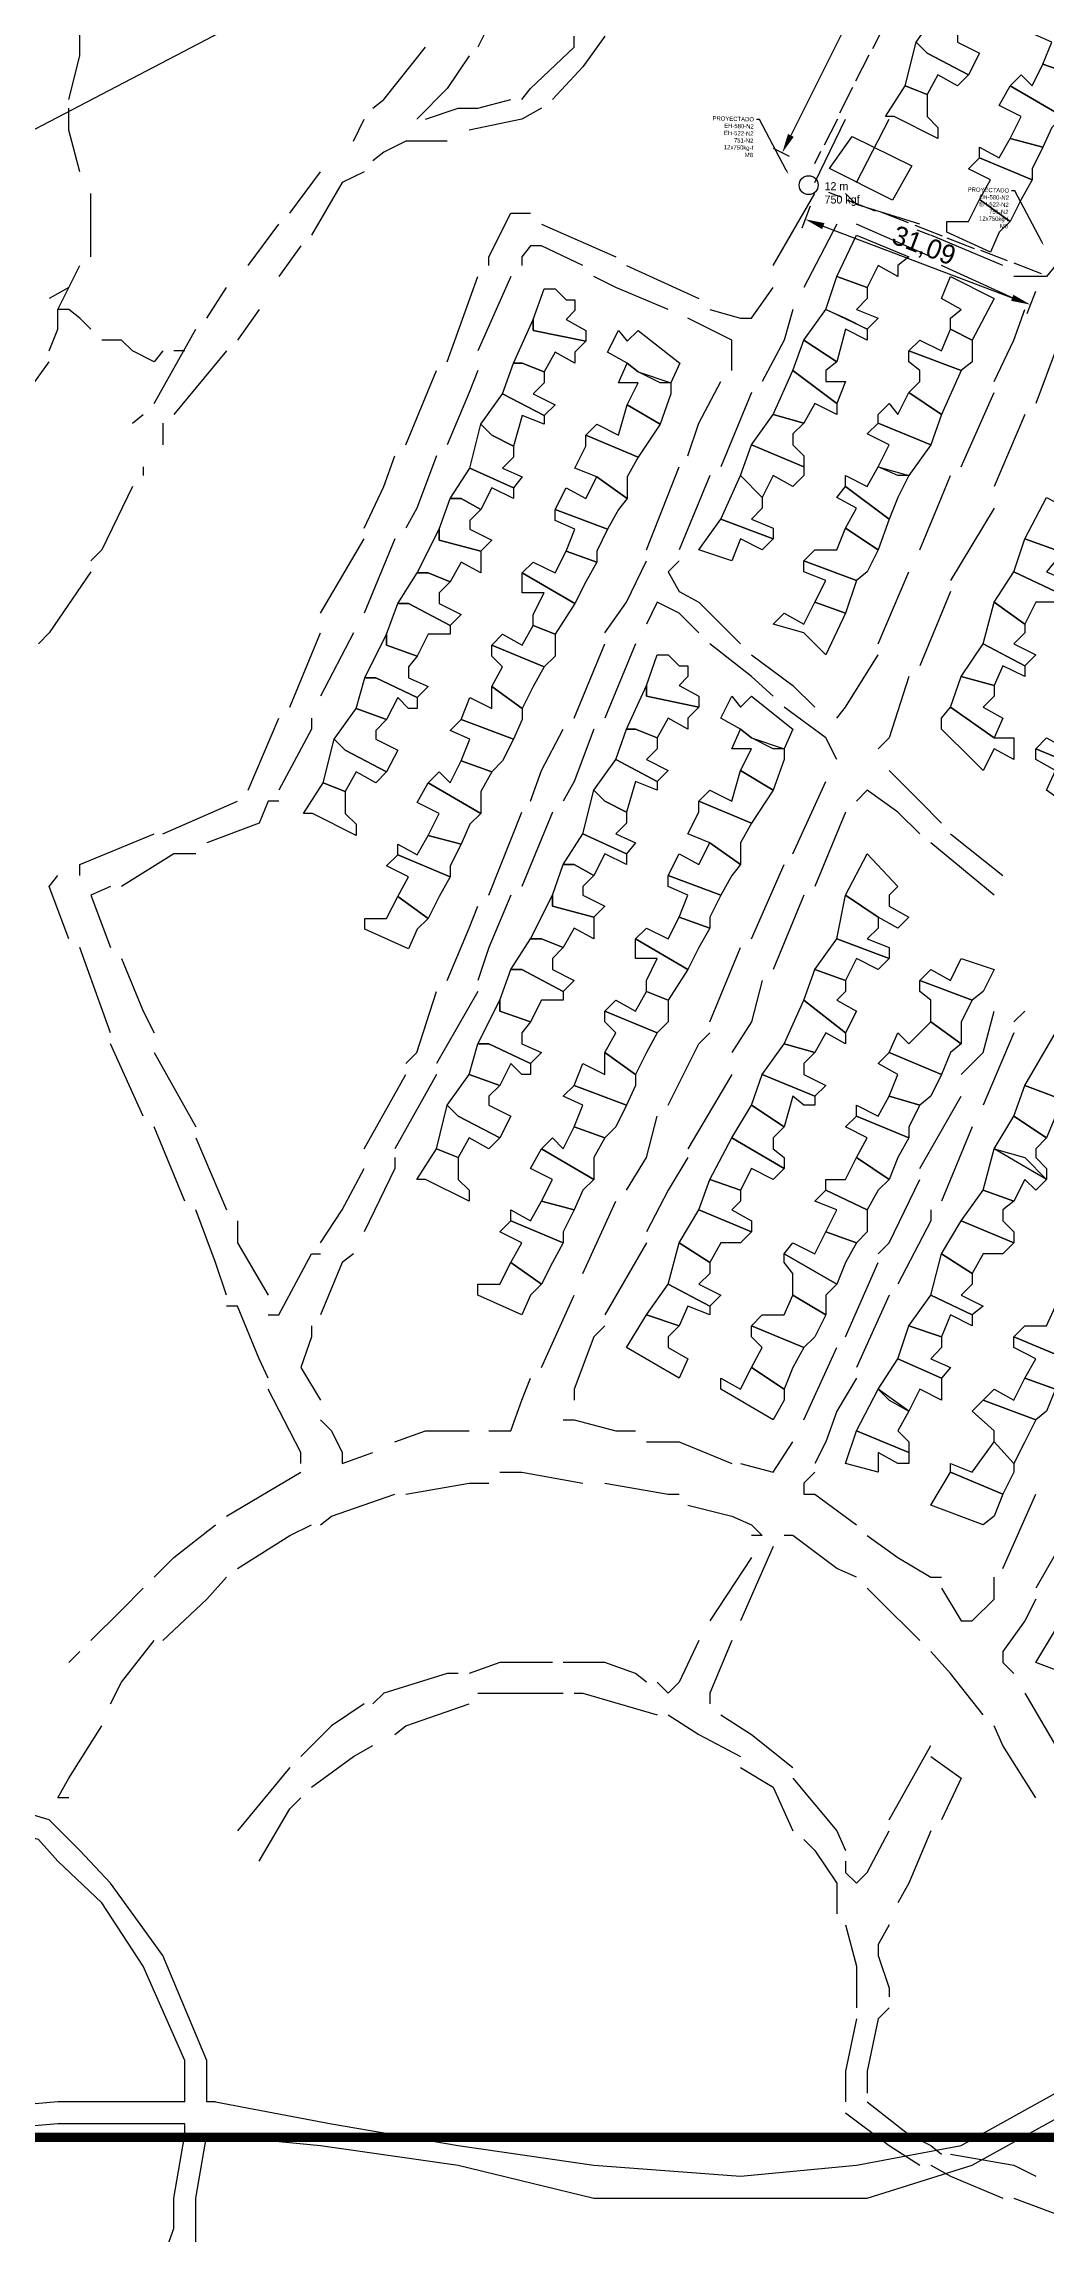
# Model space of a CAD drawing. Header units: millimetres. Extents: x -3588 to 75209, y -3737 to 38254.
# Drawn here: x 28185.2 to 28314.4, y 5341 to 5623.8 of the extents above; entities that cross this region are included whole.
import ezdxf
from ezdxf import colors
from ezdxf.entities.mleader import LeaderData, LeaderLine
from ezdxf.math import Vec2, Vec3

# ---------------------------------------------------------------- set-up
doc = ezdxf.new("R2010")
doc.units = ezdxf.units.MM
doc.linetypes.add('CONTINUA', pattern=[0])
doc.layers.add('Mancheta', color=255, linetype='Continuous')
doc.layers.add('P', color=253, linetype='Continuous')
doc.dimstyles.new('ISO-25', dxfattribs={"dimtxt": 2.5, "dimasz": 2.5, "dimexe": 1.25, "dimexo": 0.625, "dimtad": 1, "dimtxsty": 'Standard', "dimcen": 2.5, "dimadec": 0, "dimazin": 0, "dimtfac": 1, "dimtmove": 0, "dimatfit": 3, "dimfxl": 1, "dimarcsym": 0})

# ---------------------------------------------------------------- blocks, each defined once
blk = doc.blocks.new('*D170')
at = {"color": 0, "lineweight": -2, "transparency": 16777216}
for p, q in [((28284.07, 5602.79), (28282.98, 5599.92)), ((28285.76, 5600.2), (28310.15, 5590.95)), ((28313.13, 5591.76), (28312.04, 5588.89))]:
    blk.add_line(p, q, dxfattribs=at)
at = {"color": 0, "transparency": 16777216}
for points in [[(28285.91, 5600.59), (28285.61, 5599.81), (28283.42, 5601.09)], [(28310.3, 5591.34), (28310, 5590.56), (28312.49, 5590.06)]]:
    blk.add_solid(points, dxfattribs=at)
at = {"layer": 'Defpoints', "color": 0, "transparency": 16777216}
for p in [(28284.29, 5603.38), (28312.49, 5590.06), (28313.36, 5592.35)]:
    blk.add_point(p, dxfattribs=at)
at = {"color": 0, "transparency": 16777216, "insert": (28298.69, 5597.52), "char_height": 2.5, "attachment_point": 5, "rotation": 339.2204}
blk.add_mtext('31,09', dxfattribs=at)
blk = doc.blocks.new('*D171')
at = {"color": 0, "lineweight": -2, "transparency": 16777216}
for p, q in [((28301.65, 5649.84), (28299.6, 5650.86)), ((28299.61, 5648.07), (28281.57, 5611.92)), ((28281.39, 5609.21), (28279.34, 5610.24))]:
    blk.add_line(p, q, dxfattribs=at)
at = {"color": 0, "transparency": 16777216}
for points in [[(28299.23, 5648.25), (28299.98, 5647.88), (28300.72, 5650.3)], [(28281.2, 5612.1), (28281.94, 5611.73), (28280.46, 5609.68)]]:
    blk.add_solid(points, dxfattribs=at)
at = {"layer": 'Defpoints', "color": 0, "transparency": 16777216}
for p in [(28302.21, 5649.56), (28280.46, 5609.68), (28281.95, 5608.94)]:
    blk.add_point(p, dxfattribs=at)
at = {"color": 0, "transparency": 16777216, "insert": (28288.72, 5630.92), "char_height": 2.5, "attachment_point": 5, "rotation": 63.487}
blk.add_mtext('45,4', dxfattribs=at)

msp = doc.modelspace()

# ---------------------------------------------------------------- linework, layer by layer
at = {"color": 1}
msp.add_line((28313.713, 5680.517), (27992.366, 5512.592), dxfattribs=at)
at = {"color": 10}
for p, q in [((28292.161, 5623.134), (28293.824, 5626.449)), ((28289.979, 5618.953), (28291.674, 5622.333)), ((28287.904, 5614.834), (28289.566, 5618.149)), ((28285.924, 5610.685), (28287.619, 5614.064)), ((28284.653, 5608.311), (28285.451, 5609.901)), ((28286.448, 5604.587), (28288.108, 5603.948)), ((28288.934, 5603.553), (28292.462, 5602.195)), ((28293.256, 5601.986), (28296.717, 5600.655)), ((28297.558, 5600.322), (28301.086, 5598.964)), ((28297.837, 5599.738), (28299.498, 5599.099)), ((28301.711, 5598.682), (28305.24, 5597.324)), ((28306.033, 5597.115), (28309.494, 5595.783)), ((28310.335, 5595.45), (28313.864, 5594.092))]:
    msp.add_line(p, q, dxfattribs=at)
at = {"color": 254}
msp.add_lwpolyline([(28289.501, 5611.797), (28297.188, 5607.981), (28294.672, 5603.559), (28286.567, 5607.655), (28289.501, 5611.797)], dxfattribs=at)
at = {"color": 10}
msp.add_circle((28283.872, 5605.493), 1.222, dxfattribs=at)
at = {"layer": 'P', "color": 254}
for points in [[(28246.84, 5631.505), (28242.599, 5626.144), (28241.19, 5623.327)], [(28303.099, 5625.089), (28303.099, 5623.968), (28305.931, 5622.544), (28304.507, 5619.727), (28299.146, 5622.544), (28297.737, 5623.968), (28300.554, 5627.921), (28304.507, 5626.497), (28303.099, 5625.089)], [(28188.41, 5616.542), (28189.818, 5622.191), (28189.818, 5624.736), (28189.818, 5626.144)], [(28246.84, 5616.542), (28247.96, 5617.966), (28253.609, 5623.327), (28253.609, 5624.736)], [(28257.562, 5624.736), (28254.745, 5620.783), (28250.792, 5616.542)], [(28304.507, 5619.727), (28303.099, 5618.319), (28300.554, 5619.727), (28299.146, 5617.183), (28296.329, 5618.319), (28297.737, 5623.968), (28299.146, 5622.544), (28304.507, 5619.727)], [(28319.47, 5621.136), (28318.062, 5619.727), (28314.109, 5621.136), (28315.245, 5623.968), (28312.701, 5625.089), (28314.109, 5626.497), (28320.879, 5623.968), (28319.47, 5621.136)], [(28227.635, 5615.421), (28229.059, 5616.542), (28234.421, 5623.327)], [(28240.054, 5622.191), (28237.237, 5617.966), (28233.284, 5614.013)], [(28316.654, 5617.183), (28316.654, 5614.366), (28309.884, 5618.319), (28311.292, 5619.727), (28312.701, 5618.319), (28314.109, 5621.136), (28318.062, 5619.727), (28316.654, 5617.183)], [(28299.146, 5615.774), (28299.146, 5614.366), (28300.554, 5612.958), (28300.554, 5611.533), (28294.921, 5614.366), (28293.784, 5614.366), (28296.329, 5618.319), (28299.146, 5617.183), (28299.146, 5615.774)], [(28315.245, 5612.958), (28314.109, 5610.413), (28309.884, 5611.533), (28311.292, 5614.366), (28308.46, 5615.774), (28309.884, 5618.319), (28316.654, 5614.366), (28315.245, 5612.958)], [(28189.818, 5607.228), (28188.41, 5612.605), (28188.41, 5615.421)], [(28234.421, 5614.013), (28238.646, 5615.421), (28241.19, 5615.421), (28245.431, 5616.542)], [(28249.384, 5615.421), (28246.84, 5614.013), (28240.054, 5612.605)], [(28225.107, 5611.18), (28226.515, 5614.013)], [(28284.656, 5605.819), (28288.609, 5614.013)], [(28290.034, 5605.819), (28294.259, 5614.013)], [(28237.237, 5611.18), (28231.876, 5611.18), (28229.059, 5609.772), (28227.635, 5608.652)], [(28312.701, 5607.597), (28312.701, 5606.172), (28305.931, 5609.005), (28305.931, 5610.413), (28308.46, 5609.005), (28309.884, 5611.533), (28314.109, 5610.413), (28312.701, 5607.597)], [(28216.913, 5601.866), (28220.866, 5607.228)], [(28226.515, 5607.228), (28223.682, 5605.819), (28219.729, 5599.05)], [(28311.292, 5603.644), (28309.884, 5600.811), (28305.931, 5603.644), (28307.34, 5606.172), (28304.507, 5607.597), (28305.931, 5609.005), (28312.701, 5606.172), (28311.292, 5603.644)], [(28191.227, 5596.217), (28191.227, 5599.05), (28191.227, 5601.866), (28191.227, 5604.411)], [(28279.295, 5595.097), (28284.656, 5604.411)], [(28298.211, 5600.458), (28290.034, 5603.003), (28288.609, 5604.411)], [(28242.599, 5595.097), (28242.599, 5596.217), (28245.431, 5601.866), (28247.96, 5601.866)], [(28308.46, 5599.403), (28307.34, 5596.858), (28301.69, 5599.403), (28301.69, 5600.811), (28304.507, 5600.811), (28305.931, 5603.644), (28309.884, 5600.811), (28308.46, 5599.403)], [(28211.551, 5595.097), (28215.504, 5600.458)], [(28249.384, 5600.458), (28258.97, 5596.217)], [(28287.489, 5600.458), (28283.248, 5592.28)], [(28295.395, 5595.097), (28295.395, 5593.688), (28292.85, 5595.097), (28291.442, 5592.28), (28287.489, 5593.688), (28290.034, 5599.05), (28296.803, 5596.217), (28295.395, 5595.097)], [(28299.62, 5596.217), (28290.034, 5600.458)], [(28308.934, 5595.097), (28299.62, 5599.05)], [(28318.536, 5599.05), (28315.72, 5595.097), (28314.583, 5593.688), (28313.175, 5593.688), (28310.358, 5593.688)], [(28218.321, 5597.641), (28215.504, 5593.688)], [(28254.745, 5595.097), (28249.384, 5597.641), (28247.96, 5597.641), (28246.84, 5596.217), (28246.84, 5595.097)], [(28188.41, 5592.28), (28189.818, 5595.097)], [(28237.237, 5582.678), (28241.19, 5593.688)], [(28245.431, 5593.688), (28241.19, 5584.086)], [(28265.756, 5589.447), (28258.97, 5592.28), (28256.154, 5593.688)], [(28260.379, 5595.097), (28269.709, 5590.856)], [(28291.442, 5590.856), (28290.034, 5589.447), (28292.85, 5588.327), (28291.442, 5586.903), (28286.081, 5589.447), (28287.489, 5593.688), (28291.442, 5592.28), (28291.442, 5590.856)], [(28310.358, 5590.856), (28301.028, 5595.097)], [(28302.164, 5588.327), (28303.573, 5589.447), (28301.028, 5590.856), (28302.164, 5593.688), (28307.814, 5590.856), (28304.981, 5585.495), (28302.164, 5586.903), (28302.164, 5588.327)], [(28188.41, 5592.28), (28185.865, 5590.856)], [(28186.986, 5589.447), (28188.41, 5592.28)], [(28206.19, 5588.327), (28208.735, 5592.28)], [(28253.682, 5589.288), (28252.562, 5588.152), (28255.107, 5586.744), (28255.107, 5585.335), (28248.321, 5586.744), (28248.321, 5588.152), (28249.73, 5592.105), (28251.154, 5592.105), (28252.562, 5590.697), (28253.682, 5590.697), (28253.682, 5589.288)], [(28271.117, 5589.447), (28275.07, 5588.327), (28276.478, 5588.327), (28279.295, 5592.28)], [(28185.865, 5584.086), (28186.986, 5586.903), (28186.986, 5589.447)], [(28191.227, 5586.903), (28189.818, 5588.327), (28188.41, 5589.447), (28186.986, 5589.447)], [(28212.96, 5589.447), (28210.143, 5585.495)], [(28253.682, 5583.927), (28253.682, 5582.503), (28251.154, 5583.927), (28249.73, 5581.382), (28246.913, 5582.503), (28245.777, 5582.503), (28248.321, 5588.152), (28248.321, 5586.744), (28255.107, 5585.335), (28253.682, 5583.927)], [(28273.934, 5581.542), (28273.934, 5584.086), (28273.934, 5585.495), (28268.285, 5588.327)], [(28281.84, 5589.447), (28280.703, 5585.495), (28277.887, 5580.133)], [(28288.609, 5588.327), (28291.442, 5586.903), (28291.442, 5585.495), (28288.609, 5586.903), (28287.489, 5582.678), (28283.248, 5585.495), (28286.081, 5589.447), (28288.609, 5588.327)], [(28307.814, 5580.133), (28310.358, 5585.495), (28311.767, 5589.447)], [(28200.541, 5584.086), (28199.405, 5582.678), (28196.588, 5584.086), (28195.18, 5585.495), (28193.771, 5585.495), (28192.635, 5585.495)], [(28199.405, 5577.317), (28204.782, 5586.903)], [(28264.693, 5579.974), (28261.876, 5581.382), (28260.468, 5582.503), (28257.923, 5583.927), (28259.332, 5586.744), (28260.468, 5585.335), (28261.876, 5586.744), (28267.238, 5582.503), (28266.101, 5579.974), (28264.693, 5579.974)], [(28286.081, 5581.542), (28286.081, 5580.133), (28288.609, 5580.133), (28287.489, 5577.317), (28281.84, 5581.542), (28283.248, 5585.495), (28287.489, 5582.678), (28286.081, 5581.542)], [(28304.981, 5582.678), (28303.573, 5581.542), (28296.803, 5584.086), (28298.211, 5585.495), (28301.028, 5584.086), (28302.164, 5586.903), (28304.981, 5585.495), (28304.981, 5582.678)], [(28317.128, 5586.903), (28315.72, 5584.086), (28313.175, 5577.317)], [(28181.624, 5574.772), (28183.033, 5578.725), (28185.865, 5582.678)], [(28208.735, 5584.086), (28201.949, 5575.892)], [(28203.357, 5584.086), (28201.949, 5584.086)], [(28231.876, 5571.955), (28235.829, 5581.542)], [(28241.19, 5581.542), (28240.054, 5578.725), (28237.237, 5571.955)], [(28249.73, 5579.974), (28248.321, 5578.566), (28251.154, 5577.141), (28249.73, 5575.733), (28244.368, 5578.566), (28245.777, 5582.503), (28246.913, 5582.503), (28249.73, 5581.382), (28249.73, 5579.974)], [(28266.101, 5578.566), (28264.693, 5574.613), (28260.468, 5577.141), (28261.876, 5579.974), (28259.332, 5579.974), (28260.468, 5582.503), (28261.876, 5581.382), (28266.101, 5579.974), (28266.101, 5578.566)], [(28287.489, 5577.317), (28287.489, 5575.892), (28284.656, 5577.317), (28283.248, 5574.772), (28279.295, 5575.892), (28281.84, 5581.542), (28287.489, 5577.317)], [(28298.211, 5580.133), (28298.211, 5581.542), (28296.803, 5582.678), (28296.803, 5584.086), (28303.573, 5581.542), (28301.028, 5575.892), (28296.803, 5578.725), (28298.211, 5580.133)], [(28249.73, 5574.613), (28246.913, 5575.733), (28245.777, 5571.78), (28242.96, 5573.188), (28241.552, 5574.613), (28244.368, 5578.566), (28249.73, 5575.733), (28249.73, 5574.613)], [(28268.285, 5570.531), (28269.709, 5574.772), (28272.526, 5580.133)], [(28276.478, 5578.725), (28272.526, 5569.123)], [(28292.85, 5575.892), (28294.259, 5577.317), (28295.395, 5575.892), (28296.803, 5578.725), (28301.028, 5575.892), (28299.62, 5571.955), (28292.85, 5574.772), (28292.85, 5575.892)], [(28303.573, 5569.123), (28307.814, 5578.725)], [(28196.588, 5574.772), (28197.996, 5575.892)], [(28256.515, 5574.613), (28259.332, 5573.188), (28260.468, 5577.141), (28264.693, 5574.613), (28261.876, 5570.372), (28255.107, 5573.188), (28256.515, 5574.613)], [(28281.84, 5573.364), (28281.84, 5571.955), (28283.248, 5570.531), (28283.248, 5569.123), (28276.478, 5571.955), (28279.295, 5575.892), (28283.248, 5574.772), (28281.84, 5573.364)], [(28311.767, 5575.892), (28307.814, 5566.578)], [(28200.541, 5574.772), (28200.541, 5571.955)], [(28245.777, 5570.372), (28244.368, 5568.964), (28246.913, 5567.827), (28245.777, 5566.419), (28240.143, 5568.964), (28241.552, 5574.613), (28242.96, 5573.188), (28245.777, 5571.78), (28245.777, 5570.372)], [(28260.468, 5567.827), (28260.468, 5565.011), (28256.515, 5567.827), (28253.682, 5568.964), (28255.107, 5571.78), (28255.107, 5573.188), (28261.876, 5570.372), (28260.468, 5567.827)], [(28295.395, 5568.002), (28292.85, 5569.123), (28294.259, 5571.955), (28291.442, 5573.364), (28292.85, 5574.772), (28299.62, 5571.955), (28296.803, 5568.002), (28295.395, 5568.002)], [(28226.515, 5561.217), (28229.059, 5566.578), (28230.468, 5570.531)], [(28235.829, 5570.531), (28233.284, 5563.761), (28231.876, 5561.217)], [(28283.248, 5568.002), (28281.84, 5566.578), (28279.295, 5568.002), (28277.887, 5565.17), (28275.07, 5568.002), (28276.478, 5571.955), (28283.248, 5569.123), (28283.248, 5568.002)], [(28197.996, 5569.123), (28197.996, 5568.002)], [(28245.777, 5566.419), (28245.777, 5565.011), (28242.96, 5566.419), (28241.552, 5563.602), (28239.007, 5565.011), (28237.599, 5565.011), (28240.143, 5568.964), (28245.777, 5566.419)], [(28259.332, 5563.602), (28257.923, 5561.058), (28251.154, 5563.602), (28252.562, 5566.419), (28255.107, 5565.011), (28256.515, 5567.827), (28260.468, 5565.011), (28259.332, 5563.602)], [(28262.923, 5558.4), (28267.164, 5569.123)], [(28271.117, 5568.002), (28267.164, 5558.4)], [(28277.887, 5563.761), (28276.478, 5562.353), (28279.295, 5561.217), (28279.295, 5559.809), (28272.526, 5562.353), (28275.07, 5568.002), (28277.887, 5565.17), (28277.887, 5563.761)], [(28295.395, 5565.17), (28294.259, 5562.353), (28288.609, 5566.578), (28288.609, 5568.002), (28291.442, 5566.578), (28292.85, 5569.123), (28296.803, 5568.002), (28295.395, 5565.17)], [(28298.211, 5558.4), (28301.028, 5565.17), (28302.164, 5568.002)], [(28196.588, 5566.578), (28192.635, 5558.4), (28191.227, 5556.992)], [(28240.143, 5562.178), (28240.143, 5561.058), (28242.96, 5559.649), (28241.552, 5558.241), (28236.19, 5559.649), (28236.19, 5561.058), (28237.599, 5565.011), (28239.007, 5565.011), (28241.552, 5563.602), (28240.143, 5562.178)], [(28288.609, 5566.578), (28294.259, 5562.353), (28292.85, 5558.4), (28288.609, 5561.217), (28290.034, 5563.761), (28287.489, 5565.17), (28288.609, 5566.578)], [(28319.945, 5561.217), (28319.945, 5559.809), (28317.128, 5561.217), (28315.72, 5558.4), (28311.767, 5559.809), (28314.583, 5565.17), (28319.945, 5562.353), (28319.945, 5561.217)], [(28256.515, 5558.241), (28256.515, 5556.817), (28252.562, 5558.241), (28253.682, 5561.058), (28251.154, 5562.178), (28251.154, 5563.602), (28257.923, 5561.058), (28256.515, 5558.241)], [(28277.887, 5558.4), (28275.07, 5559.809), (28273.934, 5556.992), (28269.709, 5558.4), (28272.526, 5562.353), (28279.295, 5559.809), (28277.887, 5558.4)], [(28307.814, 5563.761), (28302.164, 5554.447)], [(28220.866, 5550.206), (28226.515, 5559.809)], [(28230.468, 5559.809), (28226.515, 5550.206)], [(28241.552, 5556.817), (28241.552, 5555.408), (28239.007, 5556.817), (28237.599, 5554.288), (28234.782, 5555.408), (28233.358, 5555.408), (28236.19, 5561.058), (28236.19, 5559.649), (28241.552, 5558.241), (28241.552, 5556.817)], [(28291.442, 5555.568), (28290.034, 5554.447), (28283.248, 5556.992), (28284.656, 5558.4), (28287.489, 5558.4), (28288.609, 5561.217), (28292.85, 5558.4), (28291.442, 5555.568)], [(28315.72, 5556.992), (28314.583, 5555.568), (28317.128, 5554.447), (28315.72, 5553.039), (28310.358, 5555.568), (28311.767, 5559.809), (28315.72, 5558.4), (28315.72, 5556.992)], [(28255.107, 5554.288), (28253.682, 5551.455), (28246.913, 5555.408), (28248.321, 5556.817), (28251.154, 5555.408), (28252.562, 5558.241), (28256.515, 5556.817), (28255.107, 5554.288)], [(28257.562, 5547.678), (28260.379, 5551.631), (28262.923, 5556.992)], [(28267.164, 5556.992), (28265.756, 5555.568), (28267.164, 5553.039), (28269.709, 5551.631)], [(28283.248, 5556.992), (28290.034, 5554.447), (28288.609, 5550.206), (28284.656, 5551.631), (28286.081, 5554.447), (28283.248, 5555.568), (28283.248, 5556.992)], [(28191.227, 5555.568), (28185.865, 5547.678), (28184.457, 5546.253)], [(28236.19, 5552.864), (28236.19, 5551.455), (28239.007, 5550.047), (28237.599, 5548.639), (28232.238, 5551.455), (28230.829, 5551.455), (28233.358, 5555.408), (28234.782, 5555.408), (28237.599, 5554.288), (28236.19, 5552.864)], [(28248.321, 5550.047), (28249.73, 5552.864), (28246.913, 5552.864), (28246.913, 5555.408), (28253.682, 5551.455), (28251.154, 5547.503), (28248.321, 5548.639), (28248.321, 5550.047)], [(28292.85, 5546.253), (28296.803, 5555.568)], [(28315.72, 5551.631), (28313.175, 5551.631), (28311.767, 5548.798), (28307.814, 5551.631), (28310.358, 5555.568), (28315.72, 5553.039), (28315.72, 5551.631)], [(28237.599, 5547.503), (28234.782, 5547.503), (28233.358, 5544.686), (28229.405, 5546.094), (28229.405, 5547.503), (28230.829, 5551.455), (28232.238, 5551.455), (28237.599, 5548.639), (28237.599, 5547.503)], [(28269.709, 5547.678), (28267.164, 5550.206), (28264.332, 5551.631), (28262.923, 5548.798)], [(28269.709, 5551.631), (28275.07, 5546.253)], [(28283.248, 5547.678), (28279.295, 5548.798), (28280.703, 5550.206), (28283.248, 5548.798), (28284.656, 5551.631), (28288.609, 5550.206), (28286.081, 5544.845), (28283.248, 5547.678)], [(28302.164, 5553.039), (28298.211, 5543.437)], [(28311.767, 5547.678), (28310.358, 5546.253), (28313.175, 5544.845), (28311.767, 5543.437), (28306.405, 5546.253), (28307.814, 5551.631), (28311.767, 5548.798), (28311.767, 5547.678)], [(28216.913, 5538.076), (28220.866, 5547.678)], [(28225.107, 5547.678), (28220.866, 5539.484)], [(28232.238, 5543.278), (28232.238, 5541.853), (28234.782, 5540.733), (28233.358, 5539.325), (28227.997, 5541.853), (28226.588, 5541.853), (28229.405, 5547.503), (28229.405, 5546.094), (28233.358, 5544.686), (28232.238, 5543.278)], [(28251.154, 5544.686), (28249.73, 5543.278), (28242.96, 5546.094), (28244.368, 5547.503), (28246.913, 5546.094), (28248.321, 5548.639), (28251.154, 5547.503), (28251.154, 5544.686)], [(28248.321, 5540.733), (28246.913, 5537.916), (28242.96, 5540.733), (28244.368, 5543.278), (28242.96, 5544.686), (28242.96, 5546.094), (28249.73, 5543.278), (28248.321, 5540.733)], [(28253.609, 5536.667), (28257.562, 5546.253)], [(28261.515, 5546.253), (28257.562, 5536.667)], [(28268.285, 5542.028), (28267.164, 5540.892), (28269.709, 5539.484), (28269.709, 5538.076), (28262.923, 5539.484), (28262.923, 5540.892), (28264.332, 5544.845), (28265.756, 5544.845), (28267.164, 5543.437), (28268.285, 5543.437), (28268.285, 5542.028)], [(28279.295, 5539.484), (28276.478, 5542.028), (28271.117, 5546.253)], [(28276.478, 5544.845), (28281.84, 5540.892), (28284.656, 5538.076)], [(28287.489, 5536.667), (28288.609, 5538.076), (28292.85, 5544.845)], [(28311.767, 5543.437), (28311.767, 5542.028), (28308.934, 5543.437), (28307.814, 5540.892), (28303.573, 5542.028), (28306.405, 5546.253), (28311.767, 5543.437)], [(28233.358, 5537.916), (28232.238, 5537.916), (28230.829, 5539.325), (28229.405, 5536.492), (28225.452, 5537.916), (28226.588, 5541.853), (28227.997, 5541.853), (28233.358, 5539.325), (28233.358, 5537.916)], [(28296.803, 5542.028), (28294.259, 5534.123), (28292.85, 5532.714)], [(28307.814, 5539.484), (28306.405, 5538.076), (28308.934, 5536.667), (28307.814, 5534.123), (28302.164, 5538.076), (28303.573, 5542.028), (28307.814, 5540.892), (28307.814, 5539.484)], [(28246.913, 5536.492), (28245.777, 5533.963), (28239.007, 5536.492), (28240.143, 5539.325), (28242.96, 5537.916), (28242.96, 5540.733), (28246.913, 5537.916), (28246.913, 5536.492)], [(28268.285, 5536.667), (28268.285, 5535.243), (28265.756, 5536.667), (28264.332, 5534.123), (28261.515, 5535.243), (28260.379, 5535.243), (28262.923, 5540.892), (28262.923, 5539.484), (28269.709, 5538.076), (28268.285, 5536.667)], [(28279.295, 5532.714), (28276.478, 5534.123), (28275.07, 5535.243), (28272.526, 5536.667), (28273.934, 5539.484), (28275.07, 5538.076), (28276.478, 5539.484), (28281.84, 5535.243), (28280.703, 5532.714), (28279.295, 5532.714)], [(28211.551, 5527.353), (28215.504, 5536.667)], [(28219.729, 5536.667), (28219.729, 5535.243), (28215.504, 5527.353)], [(28227.997, 5535.084), (28227.997, 5533.963), (28230.829, 5532.539), (28229.405, 5529.722), (28224.044, 5532.539), (28222.635, 5533.963), (28225.452, 5537.916), (28229.405, 5536.492), (28227.997, 5535.084)], [(28244.368, 5531.131), (28242.96, 5529.722), (28239.007, 5531.131), (28240.143, 5533.963), (28237.599, 5535.084), (28239.007, 5536.492), (28245.777, 5533.963), (28244.368, 5531.131)], [(28287.489, 5531.306), (28286.081, 5534.123), (28280.703, 5538.076)], [(28301.028, 5536.667), (28302.164, 5538.076), (28307.814, 5534.123), (28310.358, 5534.123), (28310.358, 5531.306), (28307.814, 5532.714), (28306.405, 5529.882), (28304.981, 5531.306), (28301.028, 5535.243), (28301.028, 5536.667)], [(28229.405, 5529.722), (28227.997, 5528.314), (28225.452, 5529.722), (28224.044, 5527.178), (28221.227, 5528.314), (28222.635, 5533.963), (28224.044, 5532.539), (28229.405, 5529.722)], [(28247.96, 5525.929), (28249.384, 5529.882), (28252.201, 5535.243)], [(28256.154, 5535.243), (28253.609, 5528.473), (28252.201, 5525.929)], [(28264.332, 5532.714), (28262.923, 5531.306), (28265.756, 5529.882), (28264.332, 5528.473), (28258.97, 5531.306), (28260.379, 5535.243), (28261.515, 5535.243), (28264.332, 5534.123), (28264.332, 5532.714)], [(28280.703, 5531.306), (28279.295, 5527.353), (28275.07, 5529.882), (28276.478, 5532.714), (28273.934, 5532.714), (28275.07, 5535.243), (28276.478, 5534.123), (28280.703, 5532.714), (28280.703, 5531.306)], [(28321.353, 5531.306), (28319.945, 5529.882), (28313.175, 5532.714), (28314.583, 5534.123), (28317.128, 5532.714), (28318.536, 5535.243), (28322.489, 5534.123), (28321.353, 5531.306)], [(28241.552, 5527.178), (28241.552, 5524.361), (28234.782, 5528.314), (28236.19, 5529.722), (28237.599, 5528.314), (28239.007, 5531.131), (28242.96, 5529.722), (28241.552, 5527.178)], [(28264.332, 5527.353), (28261.515, 5528.473), (28260.379, 5524.52), (28257.562, 5525.929), (28256.154, 5527.353), (28258.97, 5531.306), (28264.332, 5528.473), (28264.332, 5527.353)], [(28319.945, 5528.473), (28318.536, 5527.353), (28318.536, 5524.52), (28314.583, 5527.353), (28315.72, 5529.882), (28313.175, 5531.306), (28313.175, 5532.714), (28319.945, 5529.882), (28319.945, 5528.473)], [(28224.044, 5525.769), (28224.044, 5524.361), (28225.452, 5522.953), (28225.452, 5521.529), (28219.819, 5524.361), (28218.682, 5524.361), (28221.227, 5528.314), (28224.044, 5527.178), (28224.044, 5525.769)], [(28240.143, 5522.953), (28239.007, 5520.408), (28234.782, 5521.529), (28236.19, 5524.361), (28233.358, 5525.769), (28234.782, 5528.314), (28241.552, 5524.361), (28240.143, 5522.953)], [(28271.117, 5527.353), (28273.934, 5525.929), (28275.07, 5529.882), (28279.295, 5527.353), (28276.478, 5523.112), (28269.709, 5525.929), (28271.117, 5527.353)], [(28281.84, 5519.159), (28286.081, 5528.473)], [(28294.259, 5529.882), (28298.211, 5525.929), (28301.028, 5523.112)], [(28200.541, 5521.704), (28210.143, 5525.929)], [(28215.504, 5525.929), (28214.096, 5525.929), (28212.96, 5523.112), (28206.19, 5520.567)], [(28260.379, 5523.112), (28258.97, 5521.704), (28261.515, 5520.567), (28260.379, 5519.159), (28254.745, 5521.704), (28256.154, 5527.353), (28257.562, 5525.929), (28260.379, 5524.52), (28260.379, 5523.112)], [(28275.07, 5520.567), (28275.07, 5517.751), (28271.117, 5520.567), (28268.285, 5521.704), (28269.709, 5524.52), (28269.709, 5525.929), (28276.478, 5523.112), (28275.07, 5520.567)], [(28298.211, 5521.704), (28295.395, 5524.52), (28291.442, 5527.353), (28290.034, 5525.929)], [(28242.599, 5513.798), (28246.84, 5524.52)], [(28250.792, 5524.52), (28246.84, 5514.918)], [(28288.609, 5524.52), (28284.656, 5514.918)], [(28189.818, 5516.342), (28189.818, 5517.751), (28199.405, 5521.704)], [(28204.782, 5519.159), (28201.949, 5519.159), (28195.18, 5514.918)], [(28237.599, 5517.592), (28237.599, 5516.167), (28230.829, 5519), (28230.829, 5520.408), (28233.358, 5519), (28234.782, 5521.529), (28239.007, 5520.408), (28237.599, 5517.592)], [(28260.379, 5519.159), (28260.379, 5517.751), (28257.562, 5519.159), (28256.154, 5516.342), (28253.609, 5517.751), (28252.201, 5517.751), (28254.745, 5521.704), (28260.379, 5519.159)], [(28273.934, 5516.342), (28272.526, 5513.798), (28265.756, 5516.342), (28267.164, 5519.159), (28269.709, 5517.751), (28271.117, 5520.567), (28275.07, 5517.751), (28273.934, 5516.342)], [(28294.259, 5513.798), (28294.259, 5512.39), (28296.803, 5510.981), (28295.395, 5509.557), (28292.85, 5510.981), (28288.609, 5513.798), (28291.442, 5519.159), (28295.395, 5514.918), (28294.259, 5513.798)], [(28307.814, 5513.798), (28299.62, 5520.567)], [(28302.164, 5521.704), (28308.934, 5516.342)], [(28188.41, 5508.149), (28185.865, 5514.918), (28186.986, 5516.342)], [(28236.19, 5513.639), (28234.782, 5510.806), (28230.829, 5513.639), (28232.238, 5516.167), (28229.405, 5517.592), (28230.829, 5519), (28237.599, 5516.167), (28236.19, 5513.639)], [(28254.745, 5514.918), (28254.745, 5513.798), (28257.562, 5512.39), (28256.154, 5510.981), (28250.792, 5512.39), (28250.792, 5513.798), (28252.201, 5517.751), (28253.609, 5517.751), (28256.154, 5516.342), (28254.745, 5514.918)], [(28271.117, 5510.981), (28271.117, 5509.557), (28267.164, 5510.981), (28268.285, 5513.798), (28265.756, 5514.918), (28265.756, 5516.342), (28272.526, 5513.798), (28271.117, 5510.981)], [(28276.478, 5508.149), (28280.703, 5517.751)], [(28193.771, 5514.918), (28191.227, 5513.798)], [(28191.227, 5513.798), (28193.771, 5507.028)], [(28233.358, 5509.398), (28232.238, 5506.853), (28226.588, 5509.398), (28226.588, 5510.806), (28229.405, 5510.806), (28230.829, 5513.639), (28234.782, 5510.806), (28233.358, 5509.398)], [(28245.431, 5513.798), (28242.599, 5507.028), (28241.19, 5502.787)], [(28256.154, 5509.557), (28256.154, 5508.149), (28253.609, 5509.557), (28252.201, 5507.028), (28249.384, 5508.149), (28247.96, 5508.149), (28250.792, 5513.798), (28250.792, 5512.39), (28256.154, 5510.981), (28256.154, 5509.557)], [(28283.248, 5513.798), (28279.295, 5504.196)], [(28292.85, 5509.557), (28291.442, 5508.149), (28294.259, 5507.028), (28294.259, 5505.604), (28287.489, 5508.149), (28288.609, 5513.798), (28292.85, 5510.981), (28292.85, 5509.557)], [(28237.237, 5502.787), (28240.054, 5509.557), (28241.19, 5512.39)], [(28269.709, 5507.028), (28268.285, 5504.196), (28261.515, 5508.149), (28262.923, 5509.557), (28265.756, 5508.149), (28267.164, 5510.981), (28271.117, 5509.557), (28269.709, 5507.028)], [(28250.792, 5505.604), (28250.792, 5504.196), (28253.609, 5502.787), (28252.201, 5501.379), (28246.84, 5504.196), (28245.431, 5504.196), (28247.96, 5508.149), (28249.384, 5508.149), (28252.201, 5507.028), (28250.792, 5505.604)], [(28262.923, 5502.787), (28264.332, 5505.604), (28261.515, 5505.604), (28261.515, 5508.149), (28268.285, 5504.196), (28265.756, 5500.243), (28262.923, 5501.379), (28262.923, 5502.787)], [(28292.85, 5504.196), (28290.034, 5505.604), (28288.609, 5502.787), (28284.656, 5504.196), (28287.489, 5508.149), (28294.259, 5505.604), (28292.85, 5504.196)], [(28193.771, 5496.018), (28189.818, 5507.028)], [(28195.18, 5505.604), (28197.996, 5498.834), (28199.405, 5496.018)], [(28271.117, 5497.426), (28275.07, 5507.028)], [(28306.405, 5501.379), (28304.981, 5500.243), (28298.211, 5502.787), (28299.62, 5504.196), (28302.164, 5502.787), (28303.573, 5505.604), (28307.814, 5504.196), (28306.405, 5501.379)], [(28252.201, 5500.243), (28249.384, 5500.243), (28247.96, 5497.426), (28244.007, 5498.834), (28244.007, 5500.243), (28245.431, 5504.196), (28246.84, 5504.196), (28252.201, 5501.379), (28252.201, 5500.243)], [(28277.887, 5502.787), (28276.478, 5497.426), (28273.934, 5493.473)], [(28288.609, 5501.379), (28287.489, 5500.243), (28290.034, 5498.834), (28288.609, 5496.018), (28283.248, 5500.243), (28284.656, 5504.196), (28288.609, 5502.787), (28288.609, 5501.379)], [(28303.573, 5497.426), (28303.573, 5494.593), (28299.62, 5497.426), (28299.62, 5500.243), (28298.211, 5501.379), (28298.211, 5502.787), (28304.981, 5500.243), (28303.573, 5497.426)], [(28231.876, 5492.065), (28233.284, 5493.473), (28235.829, 5501.379)], [(28241.19, 5501.379), (28235.829, 5492.065)], [(28246.84, 5496.018), (28246.84, 5494.593), (28249.384, 5493.473), (28247.96, 5492.065), (28242.599, 5494.593), (28241.19, 5494.593), (28244.007, 5500.243), (28244.007, 5498.834), (28247.96, 5497.426), (28246.84, 5496.018)], [(28265.756, 5497.426), (28264.332, 5496.018), (28257.562, 5498.834), (28258.97, 5500.243), (28261.515, 5498.834), (28262.923, 5501.379), (28265.756, 5500.243), (28265.756, 5497.426)], [(28288.609, 5496.018), (28288.609, 5494.593), (28286.081, 5496.018), (28284.656, 5493.473), (28280.703, 5494.593), (28283.248, 5500.243), (28288.609, 5496.018)], [(28262.923, 5493.473), (28261.515, 5490.657), (28257.562, 5493.473), (28258.97, 5496.018), (28257.562, 5497.426), (28257.562, 5498.834), (28264.332, 5496.018), (28262.923, 5493.473)], [(28302.164, 5493.473), (28301.028, 5490.657), (28294.259, 5493.473), (28295.395, 5496.018), (28296.803, 5494.593), (28299.62, 5497.426), (28303.573, 5494.593), (28302.164, 5493.473)], [(28303.573, 5490.657), (28306.405, 5493.473), (28307.814, 5498.834)], [(28311.767, 5498.834), (28310.358, 5497.426)], [(28197.996, 5485.279), (28193.771, 5494.593)], [(28247.96, 5490.657), (28246.84, 5490.657), (28245.431, 5492.065), (28244.007, 5489.232), (28240.054, 5490.657), (28241.19, 5494.593), (28242.599, 5494.593), (28247.96, 5492.065), (28247.96, 5490.657)], [(28265.756, 5486.704), (28269.709, 5494.593), (28271.117, 5496.018)], [(28283.248, 5492.065), (28283.248, 5490.657), (28286.081, 5489.232), (28284.656, 5487.824), (28277.887, 5490.657), (28280.703, 5494.593), (28284.656, 5493.473), (28283.248, 5492.065)], [(28310.358, 5496.018), (28306.405, 5486.704)], [(28318.536, 5490.657), (28317.128, 5489.232), (28319.945, 5487.824), (28318.536, 5486.704), (28311.767, 5489.232), (28315.72, 5496.018), (28318.536, 5492.065), (28318.536, 5490.657)], [(28199.405, 5493.473), (28204.782, 5483.871)], [(28261.515, 5489.232), (28260.379, 5486.704), (28253.609, 5489.232), (28254.745, 5492.065), (28257.562, 5490.657), (28257.562, 5493.473), (28261.515, 5490.657), (28261.515, 5489.232)], [(28299.62, 5487.824), (28298.211, 5486.704), (28294.259, 5487.824), (28295.395, 5490.657), (28292.85, 5492.065), (28294.259, 5493.473), (28301.028, 5490.657), (28299.62, 5487.824)], [(28226.515, 5481.054), (28231.876, 5490.657)], [(28235.829, 5490.657), (28230.468, 5481.054)], [(28242.599, 5487.824), (28242.599, 5486.704), (28245.431, 5485.279), (28244.007, 5482.463), (28238.646, 5485.279), (28237.237, 5486.704), (28240.054, 5490.657), (28244.007, 5489.232), (28242.599, 5487.824)], [(28258.97, 5483.871), (28257.562, 5482.463), (28253.609, 5483.871), (28254.745, 5486.704), (28252.201, 5487.824), (28253.609, 5489.232), (28260.379, 5486.704), (28258.97, 5483.871)], [(28273.934, 5490.657), (28268.285, 5481.054)], [(28284.656, 5486.704), (28283.248, 5486.704), (28281.84, 5487.824), (28280.703, 5483.871), (28276.478, 5486.704), (28277.887, 5490.657), (28284.656, 5487.824), (28284.656, 5486.704)], [(28318.536, 5485.279), (28315.72, 5485.279), (28314.583, 5482.463), (28310.358, 5485.279), (28311.767, 5489.232), (28318.536, 5486.704), (28318.536, 5485.279)], [(28244.007, 5482.463), (28242.599, 5481.054), (28240.054, 5482.463), (28238.646, 5479.918), (28235.829, 5481.054), (28237.237, 5486.704), (28238.646, 5485.279), (28244.007, 5482.463)], [(28260.379, 5475.693), (28262.923, 5479.918), (28264.332, 5485.279)], [(28279.295, 5482.463), (28279.295, 5481.054), (28280.703, 5479.918), (28280.703, 5478.51), (28273.934, 5482.463), (28276.478, 5486.704), (28280.703, 5483.871), (28279.295, 5482.463)], [(28295.395, 5479.918), (28294.259, 5477.101), (28290.034, 5479.918), (28291.442, 5482.463), (28288.609, 5483.871), (28290.034, 5485.279), (28296.803, 5482.463), (28295.395, 5479.918)], [(28296.803, 5483.871), (28296.803, 5482.463), (28290.034, 5485.279), (28290.034, 5486.704), (28292.85, 5485.279), (28294.259, 5487.824), (28298.211, 5486.704), (28296.803, 5483.871)], [(28298.211, 5478.51), (28303.573, 5487.824)], [(28313.175, 5481.054), (28313.175, 5479.918), (28314.583, 5478.51), (28314.583, 5477.101), (28307.814, 5481.054), (28310.358, 5485.279), (28314.583, 5482.463), (28313.175, 5481.054)], [(28203.357, 5474.269), (28199.405, 5483.871)], [(28204.782, 5482.463), (28208.735, 5473.148)], [(28256.154, 5479.918), (28256.154, 5477.101), (28249.384, 5481.054), (28250.792, 5482.463), (28252.201, 5481.054), (28253.609, 5483.871), (28257.562, 5482.463), (28256.154, 5479.918)], [(28280.703, 5478.51), (28279.295, 5477.101), (28276.478, 5478.51), (28275.07, 5475.693), (28271.117, 5477.101), (28273.934, 5482.463), (28280.703, 5478.51)], [(28304.981, 5483.871), (28301.028, 5474.269)], [(28230.468, 5479.918), (28230.468, 5478.51), (28226.515, 5470.332)], [(28238.646, 5478.51), (28238.646, 5477.101), (28240.054, 5475.693), (28240.054, 5474.269), (28234.421, 5477.101), (28233.284, 5477.101), (28235.829, 5481.054), (28238.646, 5479.918), (28238.646, 5478.51)], [(28254.745, 5475.693), (28253.609, 5473.148), (28249.384, 5474.269), (28250.792, 5477.101), (28247.96, 5478.51), (28249.384, 5481.054), (28256.154, 5477.101), (28254.745, 5475.693)], [(28268.285, 5479.918), (28265.756, 5475.693), (28262.923, 5470.332)], [(28292.85, 5475.693), (28291.442, 5473.148), (28286.081, 5475.693), (28286.081, 5477.101), (28288.609, 5477.101), (28290.034, 5479.918), (28294.259, 5477.101), (28292.85, 5475.693)], [(28311.767, 5479.918), (28314.583, 5477.101), (28313.175, 5475.693), (28311.767, 5477.101), (28310.358, 5474.269), (28306.405, 5475.693), (28307.814, 5481.054), (28311.767, 5479.918)], [(28220.866, 5468.907), (28223.682, 5473.148), (28226.515, 5478.51)], [(28275.07, 5474.269), (28273.934, 5473.148), (28276.478, 5471.74), (28276.478, 5470.332), (28269.709, 5473.148), (28271.117, 5477.101), (28275.07, 5475.693), (28275.07, 5474.269)], [(28292.85, 5467.499), (28294.259, 5468.907), (28298.211, 5477.101)], [(28252.201, 5470.332), (28252.201, 5468.907), (28245.431, 5471.74), (28245.431, 5473.148), (28247.96, 5471.74), (28249.384, 5474.269), (28253.609, 5473.148), (28252.201, 5470.332)], [(28254.745, 5464.955), (28258.97, 5474.269)], [(28291.442, 5470.332), (28290.034, 5468.907), (28286.081, 5470.332), (28287.489, 5473.148), (28284.656, 5474.269), (28286.081, 5475.693), (28291.442, 5473.148), (28291.442, 5470.332)], [(28308.934, 5473.148), (28308.934, 5471.74), (28310.358, 5470.332), (28310.358, 5468.907), (28303.573, 5471.74), (28306.405, 5475.693), (28310.358, 5474.269), (28308.934, 5473.148)], [(28208.735, 5462.138), (28207.31, 5466.379), (28204.782, 5473.148)], [(28210.143, 5471.74), (28210.143, 5468.907), (28214.096, 5462.138)], [(28250.792, 5466.379), (28249.384, 5463.546), (28245.431, 5466.379), (28246.84, 5468.907), (28244.007, 5470.332), (28245.431, 5471.74), (28252.201, 5468.907), (28250.792, 5466.379)], [(28275.07, 5468.907), (28272.526, 5468.907), (28271.117, 5466.379), (28267.164, 5468.907), (28269.709, 5473.148), (28276.478, 5470.332), (28275.07, 5468.907)], [(28299.62, 5473.148), (28299.62, 5471.74), (28295.395, 5463.546)], [(28308.934, 5467.499), (28306.405, 5467.499), (28304.981, 5464.955), (28301.028, 5467.499), (28303.573, 5471.74), (28310.358, 5468.907), (28308.934, 5467.499)], [(28262.923, 5468.907), (28257.562, 5459.593)], [(28271.117, 5464.955), (28269.709, 5463.546), (28272.526, 5462.138), (28271.117, 5460.73), (28265.756, 5463.546), (28267.164, 5468.907), (28271.117, 5466.379), (28271.117, 5464.955)], [(28288.609, 5466.379), (28287.489, 5463.546), (28280.703, 5467.499), (28281.84, 5468.907), (28284.656, 5467.499), (28286.081, 5470.332), (28290.034, 5468.907), (28288.609, 5466.379)], [(28214.096, 5459.593), (28215.504, 5459.593), (28219.729, 5467.499), (28220.866, 5467.499)], [(28223.682, 5466.379), (28220.866, 5459.593)], [(28225.107, 5467.499), (28223.682, 5466.379)], [(28247.96, 5462.138), (28246.84, 5459.593), (28241.19, 5462.138), (28241.19, 5463.546), (28244.007, 5463.546), (28245.431, 5466.379), (28249.384, 5463.546), (28247.96, 5462.138)], [(28286.081, 5462.138), (28286.081, 5459.593), (28281.84, 5462.138), (28281.84, 5464.955), (28280.703, 5466.379), (28280.703, 5467.499), (28287.489, 5463.546), (28286.081, 5462.138)], [(28288.609, 5456.777), (28292.85, 5466.379)], [(28304.981, 5463.546), (28303.573, 5462.138), (28306.405, 5460.73), (28304.981, 5459.593), (28299.62, 5462.138), (28301.028, 5467.499), (28304.981, 5464.955), (28304.981, 5463.546)], [(28271.117, 5459.593), (28268.285, 5460.73), (28267.164, 5458.185), (28262.923, 5459.593), (28265.756, 5463.546), (28271.117, 5460.73), (28271.117, 5459.593)], [(28214.096, 5451.415), (28212.96, 5453.944), (28210.143, 5460.73), (28208.735, 5460.73)], [(28249.384, 5452.824), (28253.609, 5462.138)], [(28284.656, 5456.777), (28283.248, 5455.368), (28276.478, 5458.185), (28277.887, 5459.593), (28280.703, 5459.593), (28281.84, 5462.138), (28286.081, 5459.593), (28284.656, 5456.777)], [(28294.259, 5462.138), (28290.034, 5452.824)], [(28304.981, 5459.593), (28304.981, 5458.185), (28302.164, 5459.593), (28301.028, 5456.777), (28296.803, 5458.185), (28299.62, 5462.138), (28304.981, 5459.593)], [(28318.536, 5456.777), (28317.128, 5453.944), (28310.358, 5456.777), (28311.767, 5458.185), (28314.583, 5458.185), (28315.72, 5460.73), (28319.945, 5458.185), (28318.536, 5456.777)], [(28219.729, 5458.185), (28219.729, 5456.777), (28218.321, 5452.824), (28220.866, 5448.583)], [(28257.562, 5458.185), (28256.154, 5456.777), (28253.609, 5450.007), (28253.609, 5448.583)], [(28265.756, 5456.777), (28265.756, 5455.368), (28268.285, 5453.944), (28267.164, 5451.415), (28260.379, 5455.368), (28262.923, 5459.593), (28267.164, 5458.185), (28265.756, 5456.777)], [(28281.84, 5452.824), (28280.703, 5450.007), (28276.478, 5452.824), (28277.887, 5455.368), (28276.478, 5456.777), (28276.478, 5458.185), (28283.248, 5455.368), (28281.84, 5452.824)], [(28301.028, 5455.368), (28299.62, 5453.944), (28302.164, 5452.824), (28301.028, 5451.415), (28295.395, 5453.944), (28296.803, 5458.185), (28301.028, 5456.777), (28301.028, 5455.368)], [(28283.248, 5446.054), (28287.489, 5455.368)], [(28315.72, 5451.415), (28315.72, 5450.007), (28311.767, 5451.415), (28313.175, 5453.944), (28310.358, 5455.368), (28310.358, 5456.777), (28317.128, 5453.944), (28315.72, 5451.415)], [(28242.599, 5444.63), (28245.431, 5444.63), (28246.84, 5448.583), (28247.96, 5451.415)], [(28280.703, 5448.583), (28279.295, 5446.054), (28272.526, 5450.007), (28272.526, 5451.415), (28275.07, 5450.007), (28276.478, 5452.824), (28280.703, 5450.007), (28280.703, 5448.583)], [(28290.034, 5451.415), (28287.489, 5447.174), (28286.081, 5443.222), (28284.656, 5440.405)], [(28301.028, 5450.007), (28301.028, 5448.583), (28298.211, 5450.007), (28296.803, 5447.174), (28292.85, 5450.007), (28295.395, 5453.944), (28301.028, 5451.415), (28301.028, 5450.007)], [(28314.583, 5447.174), (28313.175, 5446.054), (28306.405, 5448.583), (28307.814, 5450.007), (28310.358, 5448.583), (28311.767, 5451.415), (28315.72, 5450.007), (28314.583, 5447.174)], [(28218.321, 5440.405), (28218.321, 5441.813), (28214.096, 5450.007)], [(28294.259, 5448.583), (28296.803, 5447.174), (28295.395, 5444.63), (28296.803, 5443.222), (28296.803, 5441.813), (28290.034, 5444.63), (28292.85, 5450.007), (28294.259, 5448.583)], [(28311.767, 5443.222), (28310.358, 5440.405), (28307.814, 5443.222), (28307.814, 5444.63), (28304.981, 5447.174), (28306.405, 5448.583), (28313.175, 5446.054), (28311.767, 5443.222)], [(28220.866, 5446.054), (28222.274, 5444.63), (28223.682, 5441.813), (28223.682, 5440.405), (28227.635, 5441.813)], [(28252.201, 5446.054), (28253.609, 5446.054), (28258.97, 5444.63), (28261.515, 5444.63)], [(28230.468, 5443.222), (28234.421, 5444.63), (28240.054, 5444.63)], [(28262.923, 5443.222), (28267.164, 5443.222), (28273.934, 5440.405)], [(28275.07, 5440.405), (28279.295, 5439.269), (28281.84, 5443.222)], [(28296.803, 5440.405), (28295.395, 5440.405), (28292.85, 5441.813), (28292.85, 5439.269), (28288.609, 5440.405), (28290.034, 5444.63), (28296.803, 5441.813), (28296.803, 5440.405)], [(28310.358, 5439.269), (28308.934, 5436.452), (28302.164, 5439.269), (28302.164, 5440.405), (28304.981, 5439.269), (28307.814, 5443.222), (28310.358, 5440.405), (28310.358, 5439.269)], [(28208.735, 5433.619), (28218.321, 5439.269)], [(28231.876, 5436.452), (28240.054, 5437.86), (28242.599, 5437.86)], [(28244.007, 5439.269), (28246.84, 5439.269), (28254.745, 5437.86)], [(28257.562, 5437.86), (28265.756, 5436.452), (28267.164, 5436.452)], [(28284.656, 5439.269), (28283.248, 5437.86), (28283.248, 5436.452), (28284.656, 5436.452), (28290.034, 5432.499)], [(28307.814, 5433.619), (28306.405, 5432.499), (28299.62, 5435.044), (28302.164, 5439.269), (28308.934, 5436.452), (28307.814, 5433.619)], [(28220.866, 5432.499), (28222.274, 5433.619), (28230.468, 5436.452)], [(28268.285, 5435.044), (28273.934, 5433.619), (28276.478, 5432.499), (28277.887, 5431.091), (28276.478, 5431.091)], [(28308.934, 5426.85), (28313.175, 5436.452)], [(28199.405, 5425.729), (28201.949, 5428.258), (28207.31, 5432.499)], [(28210.143, 5426.85), (28216.913, 5431.091), (28219.729, 5432.499)], [(28318.536, 5433.619), (28313.175, 5424.305)], [(28279.295, 5429.682), (28275.07, 5420.08)], [(28290.034, 5425.729), (28287.489, 5426.85), (28281.84, 5431.091), (28280.703, 5431.091)], [(28291.442, 5431.091), (28295.395, 5428.258), (28299.62, 5425.729), (28301.028, 5425.729)], [(28276.478, 5428.258), (28271.117, 5420.08)], [(28191.227, 5417.536), (28195.18, 5421.488), (28197.996, 5424.305)], [(28200.541, 5417.536), (28206.19, 5422.897), (28208.735, 5425.729)], [(28298.211, 5417.536), (28292.85, 5422.897), (28291.442, 5424.305)], [(28301.028, 5424.305), (28303.573, 5420.08), (28304.981, 5420.08), (28307.814, 5422.897), (28307.814, 5425.729)], [(28313.175, 5422.897), (28311.767, 5420.08), (28308.934, 5416.127), (28308.934, 5414.719), (28310.358, 5413.295)], [(28193.771, 5409.358), (28195.18, 5412.174), (28199.405, 5417.536)], [(28269.709, 5417.536), (28267.164, 5412.174), (28265.756, 5410.766), (28264.332, 5412.174)], [(28273.934, 5417.536), (28271.117, 5410.766), (28271.117, 5409.358)], [(28318.536, 5416.127), (28317.128, 5414.719), (28319.945, 5413.295), (28319.945, 5412.174), (28313.175, 5414.719), (28315.72, 5418.944), (28319.945, 5417.536), (28318.536, 5416.127)], [(28188.41, 5414.719), (28189.818, 5416.127)], [(28250.792, 5414.719), (28244.007, 5414.719), (28240.054, 5413.295)], [(28262.923, 5412.174), (28261.515, 5413.295), (28257.562, 5414.719), (28252.201, 5414.719)], [(28306.405, 5407.933), (28302.164, 5413.295), (28299.62, 5416.127)], [(28238.646, 5413.295), (28237.237, 5413.295), (28229.059, 5410.766), (28227.635, 5409.358)], [(28226.515, 5409.358), (28222.274, 5406.525), (28218.321, 5402.572)], [(28230.468, 5405.405), (28231.876, 5406.525), (28240.054, 5409.358)], [(28241.19, 5410.766), (28247.96, 5410.766), (28252.201, 5410.766)], [(28253.609, 5410.766), (28254.745, 5410.766), (28264.332, 5407.933)], [(28311.767, 5410.766), (28315.72, 5403.98), (28315.72, 5402.572)], [(28188.41, 5397.211), (28186.986, 5397.211), (28188.41, 5399.755), (28192.635, 5406.525)], [(28265.756, 5407.933), (28269.709, 5405.405), (28275.07, 5402.572)], [(28272.526, 5407.933), (28276.478, 5405.405), (28281.84, 5401.164)], [(28313.175, 5397.211), (28308.934, 5403.98), (28307.814, 5406.525)], [(28219.729, 5398.619), (28225.107, 5402.572), (28227.635, 5403.98)], [(28294.259, 5394.394), (28299.62, 5403.98)], [(28206.19, 5357.97), (28206.19, 5363.331), (28200.541, 5376.886), (28193.771, 5386.2), (28189.818, 5390.441), (28185.865, 5394.394), (28176.263, 5397.211), (28168.085, 5402.572)], [(28216.913, 5401.164), (28210.143, 5392.97)], [(28275.07, 5401.164), (28279.295, 5398.619), (28281.84, 5392.97)], [(28299.62, 5402.572), (28303.573, 5399.755), (28301.028, 5394.394)], [(28281.84, 5399.755), (28287.489, 5392.97), (28288.609, 5390.441)], [(28203.357, 5357.97), (28203.357, 5363.331), (28197.996, 5375.478), (28192.635, 5383.656), (28186.986, 5389.033), (28184.457, 5391.85), (28174.855, 5394.394), (28168.085, 5395.803)], [(28212.96, 5389.033), (28216.913, 5395.803), (28218.321, 5397.211)], [(28288.609, 5389.033), (28288.609, 5387.609), (28290.034, 5386.2), (28291.442, 5387.609), (28294.259, 5392.97)], [(28299.62, 5392.97), (28296.803, 5386.2), (28295.395, 5383.656)], [(28283.248, 5391.85), (28284.656, 5390.441), (28287.489, 5386.2), (28287.489, 5382.247)], [(28203.357, 5355.153), (28186.986, 5355.153), (28170.902, 5353.745), (28157.347, 5353.745), (28145.216, 5352.32), (28132.797, 5353.745), (28122.059, 5355.153), (28109.928, 5356.561), (28096.373, 5357.97), (28084.242, 5360.514), (28071.823, 5364.755), (28062.509, 5370.117), (28051.498, 5375.478), (28042.184, 5376.886), (28033.99, 5379.431), (28023.268, 5380.839), (28013.665, 5382.247), (28006.896, 5383.656)], [(28288.609, 5380.839), (28290.034, 5375.478), (28290.034, 5370.117)], [(28294.259, 5380.839), (28292.85, 5378.294), (28292.85, 5376.886), (28294.259, 5372.645), (28294.259, 5371.525)], [(28203.357, 5357.97), (28186.986, 5357.97), (28170.902, 5356.561), (28157.347, 5356.561), (28145.216, 5356.561), (28132.797, 5356.561), (28122.059, 5357.97), (28109.928, 5359.106), (28097.781, 5360.514), (28085.362, 5363.331), (28073.231, 5367.284), (28063.917, 5372.645), (28057.132, 5375.478)], [(28294.259, 5370.117), (28292.85, 5368.708), (28291.442, 5361.923), (28291.442, 5359.106)], [(28290.034, 5368.708), (28288.609, 5361.923), (28288.609, 5357.97)], [(28207.31, 5357.97), (28222.274, 5355.153), (28238.646, 5352.32), (28256.154, 5349.792), (28275.07, 5348.384), (28290.034, 5349.792), (28303.573, 5352.32), (28315.72, 5359.106), (28326.73, 5357.97)], [(28207.31, 5357.97), (28206.19, 5357.97)], [(28206.19, 5353.745), (28220.866, 5352.32), (28238.646, 5349.792), (28256.154, 5345.551), (28275.07, 5345.551), (28291.442, 5345.551), (28304.981, 5349.792), (28317.128, 5356.561), (28326.73, 5355.153), (28337.453, 5349.792), (28347.055, 5345.551), (28356.369, 5343.006), (28365.955, 5341.598), (28378.102, 5338.781)], [(28288.609, 5356.561), (28294.259, 5352.32), (28298.211, 5349.792)], [(28291.442, 5357.97), (28296.803, 5353.745), (28299.62, 5352.32), (28301.028, 5351.2)], [(28200.541, 5337.645), (28201.949, 5341.598), (28201.949, 5345.551), (28203.357, 5353.745)], [(28203.357, 5353.745), (28203.357, 5355.153)], [(28204.782, 5338.781), (28204.782, 5341.598), (28204.782, 5345.551), (28206.19, 5353.745)], [(28299.62, 5349.792), (28302.164, 5348.384), (28308.934, 5345.551)], [(28302.164, 5351.2), (28310.358, 5349.792), (28313.175, 5348.384)], [(28310.358, 5345.551), (28317.128, 5343.006), (28317.128, 5341.598)]]:
    msp.add_lwpolyline(points, dxfattribs=at)
at = {"layer": 'P', "color": 254, "const_width": 1.2}
msp.add_lwpolyline([(20585.112, 5353.404), (35785.743, 5353.404)], dxfattribs=at)

# ---------------------------------------------------------------- texts
at = {"color": 10, "insert": (28285.92, 5605.877), "char_height": 1.03321, "attachment_point": 1}
msp.add_mtext_dynamic_manual_height_columns('12 m^J750 kgf ', width=21.10344, gutter_width=5.166, heights=[0], dxfattribs=at)

# ---------------------------------------------------------------- dimensions: what is measured, and where the dimension line sits
at = {"color": 1}
for p1, p2, distance, picture, middle in [((28302.211, 5649.56), (28281.945, 5608.936), -1.664, '*D171', (28288.725, 5630.921)), ((28284.29, 5603.379), (28313.357, 5592.349), -2.448, '*D170', (28298.694, 5597.523))]:
    dim = msp.add_aligned_dim(p1=p1, p2=p2, distance=distance, dimstyle='ISO-25', dxfattribs=at)
    dim.commit()
    dim.dimension.update_dxf_attribs({"geometry": picture, "text_midpoint": middle})

# ---------------------------------------------------------------- leaders
at = {"layer": 'Mancheta', "color": 1, "linetype": 'CONTINUA'}
ml = msp.add_multileader_mtext('Standard', dxfattribs=at)
ml.set_content('PROYECTADO\\PEH-580-N2\\PEH-522-N2\\P751-N2    \\P12x750kg-f\\PM8', color=1)
ml.set_leader_properties()
ml.build(insert=Vec2(0, 0))
ml.multileader.update_dxf_attribs({"arrow_head_size": 0.648})
ctx = ml.context
ctx.base_point, ctx.char_height, ctx.arrow_head_size, ctx.landing_gap_size, ctx.plane_origin, ctx.plane_x_axis, ctx.plane_y_axis = Vec3(28271.141, 5614.145), 0.5529, 0.648, 0.324, Vec3(28278.975, 5622.732), Vec3(0.9996111, -0.027885), Vec3(0.027885, 0.9996111)
ctx.text_align_type = 2
notes = []
notes.append((ctx, [(0, (1, 1, 0), (28277.533, 5613.966), (-0.9996111, 0.027885), 0.401, [(0, [(28281.276, 5606.877)], 0, [])])]))
ctx.mtext.insert, ctx.mtext.text_direction, ctx.mtext.rotation, ctx.mtext.width, ctx.mtext.alignment, ctx.mtext.flow_direction = Vec3(28276.816, 5614.268), Vec3(0.9996111, -0.027885), 6.2552967, 5.37864, 3, 5
ml = msp.add_multileader_mtext('Standard', dxfattribs=at)
ml.set_content('PROYECTADO\\PEH-580-N2\\PEH-522-N2\\P751-N2    \\P12x750kg-f\\PM8', color=1)
ml.set_leader_properties()
ml.build(insert=Vec2(0, 0))
ml.multileader.update_dxf_attribs({"arrow_head_size": 0.648})
ctx = ml.context
ctx.base_point, ctx.char_height, ctx.arrow_head_size, ctx.landing_gap_size, ctx.plane_origin, ctx.plane_x_axis, ctx.plane_y_axis = Vec3(28304.073, 5604.95), 0.5529, 0.648, 0.324, Vec3(28311.907, 5613.537), Vec3(0.9996111, -0.027885), Vec3(0.027885, 0.9996111)
ctx.text_align_type = 2
notes.append((ctx, [(0, (1, 1, 0), (28310.465, 5604.771), (-0.9996111, 0.027885), 0.401, [(0, [(28314.208, 5597.682)], 0, [])])]))
ctx.mtext.insert, ctx.mtext.text_direction, ctx.mtext.rotation, ctx.mtext.width, ctx.mtext.alignment, ctx.mtext.flow_direction = Vec3(28309.748, 5605.073), Vec3(0.9996111, -0.027885), 6.2552967, 5.37864, 3, 5
for ctx, leaders in notes:
    for number, flags, end, landing, length, lines in leaders:
        leader = LeaderData()
        leader.index, (leader.has_last_leader_line, leader.has_dogleg_vector, leader.attachment_direction) = number, flags
        leader.last_leader_point, leader.dogleg_vector, leader.dogleg_length = Vec3(end), Vec3(landing), length
        for number, points, colour, breaks in lines:
            line = LeaderLine()
            line.index, line.vertices, line.color, line.breaks = number, Vec3.list(points), colors.encode_raw_color(colour), breaks
            leader.lines.append(line)
        ctx.leaders.append(leader)

doc.saveas('drawing.dxf')
